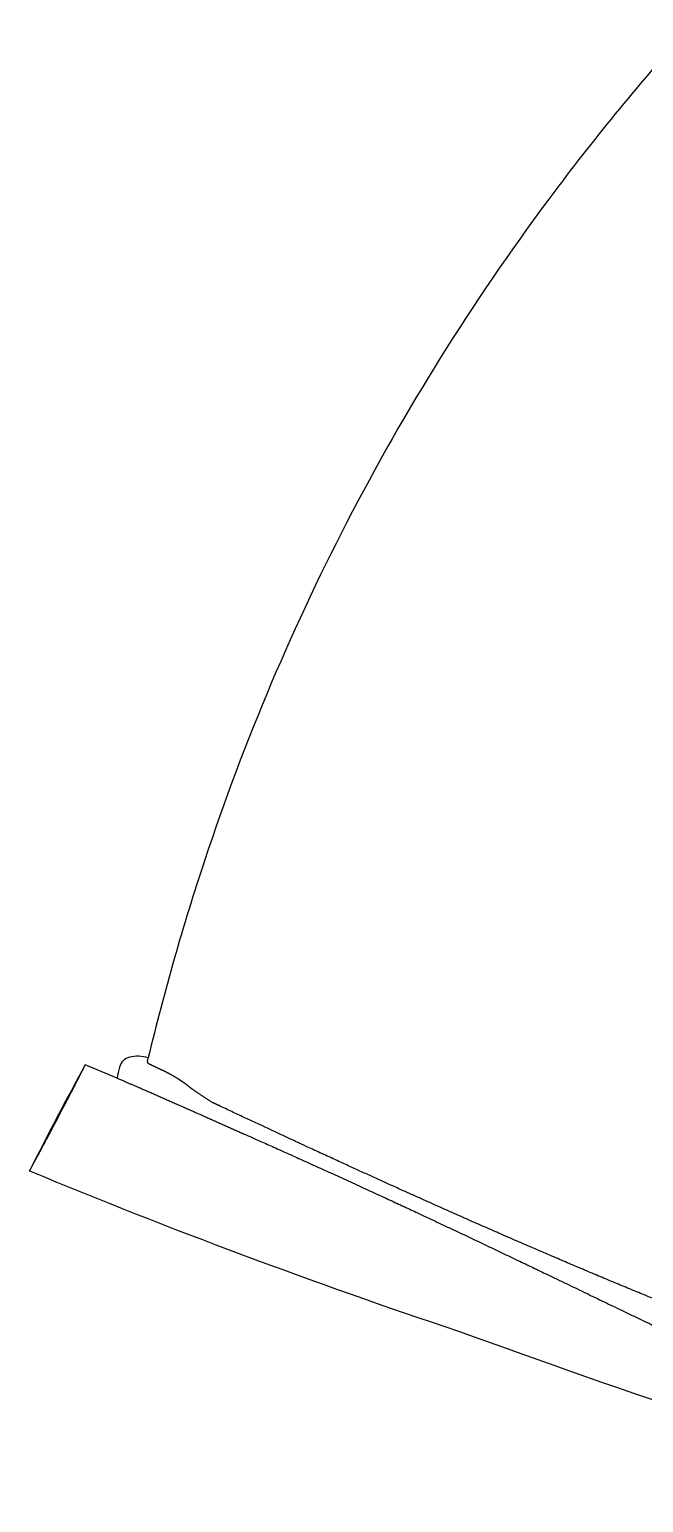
# Model space of a CAD drawing. Extents: x 68243 to 108563, y 14962 to 43474.
# Drawn here: x 91794 to 92051, y 32959 to 33575 of the extents above; entities that cross this region are included whole.
import ezdxf

# ---------------------------------------------------------------- set-up
doc = ezdxf.new("R2010")
doc.units = 0
doc.header["$LTSCALE"] = 1000
doc.header["$MEASUREMENT"] = 0
doc.layers.add('A-立面看线', color=7, linetype='Continuous')

# ---------------------------------------------------------------- blocks, each defined once
blk = doc.blocks.new('*U70')
at = {"color": 0, "ltscale": 50}
for p, q in [((841.1198998756954, 123.446735335252), (840.985525594584, 123.2329783448367)), ((841.2538093073435, 123.6607838409982), (841.1198998756954, 123.446735335252)), ((841.3872532574969, 123.8751228517358), (841.2538093073435, 123.6607838409982)), ((841.5202310950735, 124.0897513516829), (841.3872532574969, 123.8751228517358)), ((841.65274219395, 124.3046683299763), (841.5202310950735, 124.0897513516829)), ((841.784785924985, 124.5198727721145), (841.65274219395, 124.3046683299763)), ((841.9163616679562, 124.7353636596526), (841.784785924985, 124.5198727721145)), ((842.0474687990136, 124.9511399760377), (841.9163616679562, 124.7353636596526)), ((842.1781067013872, 125.1672007024608), (842.0474687990136, 124.9511399760377)), ((842.3082747557746, 125.3835448167665), (842.1781067013872, 125.1672007024608)), ((842.4379723485599, 125.600171300408), (842.3082747557746, 125.3835448167665)), ((836.8234182651831, 117.1008736682852), (836.7447147506573, 116.9950031490735)), ((836.9019373286392, 117.2068810585188), (836.8234182651831, 117.1008736682852)), ((836.9802717031816, 117.3130249962269), (836.9019373286392, 117.2068810585188)), ((837.0584211525747, 117.4193051618204), (836.9802717031816, 117.3130249962269)), ((837.136385438238, 117.5257212327706), (837.0584211525747, 117.4193051618204)), ((837.2141643245232, 117.6322728848318), (837.136385438238, 117.5257212327706)), ((837.2917575760002, 117.7389597975562), (837.2141643245232, 117.6322728848318)), ((837.3691649563098, 117.8457816456503), (837.2917575760002, 117.7389597975562)), ((837.4463862314533, 117.952738107444), (837.3691649563098, 117.8457816456503)), ((837.5234211693532, 118.0598288554902), (837.4463862314533, 117.952738107444)), ((837.6002695337866, 118.1670535668964), (837.5234211693532, 118.0598288554902)), ((837.6769310914788, 118.2744119183335), (837.6002695337866, 118.1670535668964)), ((837.7534056122604, 118.3819035811321), (837.6769310914788, 118.2744119183335)), ((837.829692863721, 118.4895282308862), (837.7534056122604, 118.3819035811321)), ((837.9057926128771, 118.5972855423752), (837.829692863721, 118.4895282308862)), ((837.9817046306271, 118.7051751871622), (837.9057926128771, 118.5972855423752)), ((838.0574286869523, 118.8131968384114), (837.9817046306271, 118.7051751871622)), ((838.2014148557591, 119.0206009889516), (838.0574286859628, 118.813196839561)), ((838.344949958997, 119.2283175588382), (838.2014148557591, 119.0206009889516)), ((838.4880333180972, 119.4363455648854), (838.344949958997, 119.2283175588382)), ((838.6306642572308, 119.6446840240096), (838.4880333180972, 119.4363455648854)), ((838.7728421038282, 119.8533319538983), (838.6306642572308, 119.6446840240096)), ((838.914566184043, 120.0622883694741), (838.7728421038282, 119.8533319538983)), ((839.0558358306753, 120.2715522834915), (838.914566184043, 120.0622883694741)), ((839.1966503755393, 120.4811227080208), (839.0558358306753, 120.2715522834915)), ((839.3370091540855, 120.6909986523533), (839.1966503755393, 120.4811227080208)), ((839.4769115042545, 120.9011791253724), (839.3370091540855, 120.6909986523533)), ((839.6163567633448, 121.1116631359764), (839.4769115042545, 120.9011791253724)), ((839.7553442746757, 121.3224496884213), (839.6163567633448, 121.1116631359764)), ((839.8938733797513, 121.5335377865558), (839.7553442746757, 121.3224496884213)), ((840.0319434266748, 121.7449264365277), (839.8938733797513, 121.5335377865558)), ((840.1695537614978, 121.9566146368597), (840.0319434266748, 121.7449264365277)), ((840.3067037351302, 122.1686013902508), (840.1695537614978, 121.9566146368597)), ((840.4433927013579, 122.3808856939431), (840.3067037351302, 122.1686013902508)), ((840.5796200112636, 122.5934665457607), (840.4433927013579, 122.3808856939431)), ((840.715385024756, 122.8063429415633), (840.5796200112636, 122.5934665457607)), ((840.8506870982055, 123.0195138771523), (840.715385024756, 122.8063429415633)), ((840.985525594584, 123.2329783448367), (840.8506870982055, 123.0195138771523)), ((835.6236328582709, 115.5273662353429), (835.5421915255502, 115.4235870499979)), ((835.7048933757469, 115.6312870617257), (835.6236328582709, 115.5273662353429)), ((835.785972834803, 115.7353492130351), (835.7048933757469, 115.6312870617257)), ((835.8668709873, 115.839552373669), (835.785972834803, 115.7353492130351)), ((835.9475875890748, 115.9438962286658), (835.8668709873, 115.839552373669)), ((836.0281223957845, 116.048380461827), (835.9475875890748, 115.9438962286658)), ((836.108475162524, 116.1530047549168), (836.0281223957845, 116.048380461827)), ((836.1886456458524, 116.2577687928278), (836.108475162524, 116.1530047549168)), ((836.268633603142, 116.3626722562476), (836.1886456458524, 116.2577687928278)), ((836.3484387908047, 116.4677148285409), (836.268633603142, 116.3626722562476)), ((836.4280609680591, 116.5728961896821), (836.3484387908047, 116.4677148285409)), ((836.5074998931814, 116.6782160214498), (836.4280609680591, 116.5728961896821)), ((836.5867553254866, 116.7836740057828), (836.5074998931814, 116.6782160214498)), ((836.6658270247772, 116.8892698216368), (836.5867553254866, 116.7836740057828)), ((836.7447147506573, 116.9950031490735), (836.6658270247772, 116.8892698216368)), ((826.0050112156277, 98.62181144783972), (826.0849336302927, 98.78867460061156)), ((826.0849336302927, 98.78867460061156), (826.1648800261391, 98.95552626426797)), ((826.1648800261391, 98.95552626426797), (826.2448504026088, 99.122366435593)), ((826.2448504026088, 99.122366435593), (826.3248447567003, 99.2891951118363)), ((826.3248447567003, 99.2891951118363), (826.4048630880206, 99.4560122883122)), ((826.4048630880206, 99.4560122883122), (826.4849053937796, 99.62281796360912)), ((826.4849053937796, 99.62281796360912), (826.5649716729895, 99.78961213339062)), ((826.5649716729895, 99.78961213339062), (826.6450619240386, 99.95639479332021)), ((826.6450619240386, 99.95639479332021), (826.7251761449843, 100.1231659399928)), ((826.7251761449843, 100.1231659399928), (826.805314334837, 100.2899255705706)), ((826.805314334837, 100.2899255705706), (826.8854764901589, 100.4566736830311)), ((826.8854764901589, 100.4566736830311), (826.9656626118449, 100.6234102702438)), ((826.9656626118449, 100.6234102702438), (827.045872696408, 100.7901353328343)), ((827.045872696408, 100.7901353328343), (827.126106742262, 100.9568488640798)), ((827.126106742262, 100.9568488640798), (827.2063647488903, 101.1235508632963)), ((827.2063647488903, 101.1235508632963), (827.2866467133172, 101.2902413253614)), ((827.2866467133172, 101.2902413253614), (827.3669526344056, 101.4569202465937)), ((827.3669526344056, 101.4569202465937), (827.447282511559, 101.623587624912)), ((827.447282511559, 101.623587624912), (827.5276363407283, 101.790243455267)), ((827.5276363407283, 101.790243455267), (827.6080141229686, 101.9568877366546)), ((827.6080141229686, 101.9568877366546), (827.6884158545017, 102.1235204614932)), ((827.6884158545017, 102.1235204614932), (827.7688415347475, 102.2901416308159)), ((827.7688415347475, 102.2901416308159), (827.8492911620324, 102.4567512383364)), ((827.8492911620324, 102.4567512383364), (827.9297647338499, 102.6233492832253)), ((827.9297647338499, 102.6233492832253), (828.0102622497034, 102.7899357577844)), ((828.0102622497034, 102.7899357577844), (828.0907837074628, 102.9565106628288)), ((828.0907837074628, 102.9565106628288), (828.1713291047417, 103.1230739931489)), ((828.1713291047417, 103.1230739931489), (828.2518984399685, 103.289625744801)), ((828.2518984399685, 103.289625744801), (828.3324917138198, 103.4561659148312)), ((828.3324917138198, 103.4561659148312), (828.4131089220282, 103.6226945001981)), ((828.4131089220282, 103.6226945001981), (828.4937500631095, 103.7892114971619)), ((828.4937500631095, 103.7892114971619), (828.5744151370654, 103.9557169014297))]:
    blk.add_line(p, q, dxfattribs=at)
at = {"color": 0}
for centre, radius, start, end in [((-3112.480451312898, 1703.488564761094), 4310.73674250683, 339.9877874003585, 342.990385005515), ((1080.56296050355, 1093.665667362271), 1031.719500218299, 228.2452310027533, 233.1017009144775), ((1047.270688791943, 1048.422723670083), 975.5501922498944, 233.0699979762722, 251.7211391460009), ((-1646.44690966616, 1092.013141433075), 2724.937285623494, 337.4935282300668, 341.5196994788153), ((1067.05208686753, 1106.956584883977), 1037.334875602237, 251.6976887215237, 256.4287512948219), ((837.5299948600805, 94.31948647662648), 14.53319179338563, 162.9311948976342, 193.9883363290328), ((828.9341039925021, 92.03833719842078), 5.64243428640445, 192.6105968953515, 255.8854984116924), ((835.5440952494737, 112.6695689361077), 27.29760034230421, 252.9892185774667, 262.8752966408809), ((2818.70010380331, -763.7229012831522), 2160.478662716279, 156.8518518440216, 157.2345853043703), ((1536.153053514772, 1368.119103199489), 1477.406072058606, 241.2938757270941, 243.2401928075086)]:
    blk.add_arc(centre, radius, start, end, dxfattribs=at)
at = {"color": 0, "ltscale": 50}
blk.add_open_spline([(832.1583926032799, 85.58274553358206), (835.3298134837223, 92.9835906054359), (840.4803001191758, 104.8406718515034), (846.3431381565097, 118.0889397216379), (851.7888590318071, 130.3097553829866), (857.4983116438434, 143.1339456552087), (867.7066392313191, 165.9428637937672), (881.2350869535385, 195.5447376660013), (892.1198717205589, 218.8524701377246), (901.8317294603912, 239.410767285226), (911.6523251008839, 259.9676901077401), (919.6085189830337, 276.5051886934016), (926.6589459681745, 291.1269614845733), (933.703652060376, 305.7514902789408), (940.6235146555318, 320.1783069778394), (947.7966366130076, 335.2393656548011), (955.277644266891, 351.165507852973), (962.0244767613822, 365.8486061821823), (967.8779952280092, 378.9178555421531), (973.1712105350634, 391.1221792832293), (977.8540560087931, 402.3275245100158), (981.9877321607346, 412.6757291878093), (985.359417528949, 421.5728847770079), (988.1829969413811, 429.4097056392202), (990.7108895932724, 436.8616634899154), (992.957218008678, 443.9359301742661), (994.9509086204998, 450.7559728103661), (996.6749940098416, 457.2305020657732), (997.9946465998582, 462.7740697149711), (999.1327444040908, 468.0432758527168), (1000.218079190669, 473.9308239115999), (1001.051716578317, 479.5683660284849), (1001.64889550107, 484.9553409314176), (1002.021424162767, 490.2596309362052), (1002.163774166751, 495.4437121410883), (1002.045271404841, 501.7093612918543), (1001.484193441691, 507.7742200907815), (1000.644289398428, 513.6209034662606), (999.3974595771433, 519.1627789863924), (998.8088139413521, 521.259398201837)], degree=2, knots=[1.159656133122845, 1.159656133122845, 1.159656133122845, 2, 3, 4, 5, 6, 7, 8, 9, 10, 11, 12, 13, 14, 15, 16, 17, 18, 19, 20, 21, 22, 23, 24, 25, 26, 27, 28, 29, 30, 31, 32, 33, 34, 35, 36, 37, 38, 39, 39, 39], dxfattribs=at)
for points in [[(970.3957627337695, 441.7377648299444), (970.3499570223794, 441.5566976460468), (969.0759679174171, 436.5455444181789), (966.9013190696387, 428.6648099845188), (965.1088546015126, 422.4422938413627), (962.4596726036434, 413.6010725727465), (959.4257757938976, 404.0544046666473), (956.8480463361902, 396.212200120237), (952.7152636604478, 384.0231088828514), (946.7327798597871, 367.2824859731627), (940.2440311375576, 349.900854502026), (933.5086812231875, 332.5113236939433), (926.361933380229, 314.6005798028855), (918.5899493940105, 295.6526037121002), (910.4501849891349, 276.2795325369225), (901.9777039403962, 256.5365009859088), (893.2075908571878, 236.4786427955551), (884.1749402373316, 216.161092487353), (874.9148509201495, 195.6389869535487), (865.4624394942275, 174.9674564706729), (852.2298214240363, 146.3769517922337), (843.6642024887733, 128.2009187415242)], [(843.6642024887733, 128.2009187415242), (843.0513366295745, 126.9004324390116), (842.4379723481907, 125.6001713009173)], [(835.5421910126279, 115.4235863987269), (835.2964345812652, 115.1108094937081), (834.8155686257342, 114.4771323741879), (834.3151791445453, 113.7919995238917), (833.8268018788222, 113.09826992538), (833.3499066715303, 112.3965477116435), (832.8839631984283, 111.6874372408784), (832.4284410152541, 110.9715428102936), (831.9450988633653, 110.1883642036555), (831.451081718049, 109.3603441249143), (830.9824056480757, 108.5498054083146), (830.388751305014, 107.4908572646527), (829.8049075543495, 106.3981995258073), (829.0640014002201, 104.9684729869186), (828.57774037528, 103.9625966394087)], [(826.0050112148856, 98.62181144670467), (825.971565649701, 98.6024738544802), (825.9059314272054, 98.56738695976674), (825.8375563037353, 98.53398020783789), (825.7685190425491, 98.50338412536075), (825.6987571268073, 98.47558422748989), (825.6282068164801, 98.45056585360726), (825.5568063767478, 98.4283145161462), (825.4844937359048, 98.40881576859101), (825.4112056843896, 98.39205448352732), (825.33687968308, 98.378015804803), (825.2614531191502, 98.36668475682382), (825.1848633375557, 98.35804630025814), (825.107047631529, 98.35208533292462), (825.0479534567221, 98.34961684398877), (824.9853520766192, 98.34806857438525), (824.9036919616319, 98.34890251149773), (824.823373819705, 98.35215114717721), (824.7610406125095, 98.35657142760465), (824.6976306254255, 98.36201131192502), (824.6120837186354, 98.37180663103936), (824.5471803502733, 98.38101440233004), (824.4810268068795, 98.39128023653757), (824.391736926762, 98.40742563265667), (824.2803332476942, 98.43075385337579), (824.2287348037462, 98.44235057625338), (823.6369470820937, 98.58526742996764)]]:
    blk.add_open_spline(points, degree=2, dxfattribs=at)
at = {"color": 0}
for points in [[(870.9490730421621, 48.94043216246064), (870.9491908299842, 48.94199506593577), (870.9439180968529, 48.94724847594625), (870.9222126488748, 48.96396291215206), (870.8705264765649, 48.99721617231262), (870.7906314202792, 49.0455572463834), (870.6102109721214, 49.15092843942693), (870.2919984462933, 49.33083685177553), (869.6039179514701, 49.71310911593901), (868.4381307169824, 50.35029566896264), (866.9892273870882, 51.13564430721453), (864.3662788862803, 52.54947609745432), (859.6919906527419, 55.0527301980328), (854.5429059704202, 57.7929863538011), (848.8043096055808, 60.82731699215947), (844.4625421843302, 63.09687837338424), (839.3060706016822, 65.78448577532254), (834.0924811253353, 68.47446921048686), (832.2485516846773, 69.42307141238416), (830.5663722498193, 70.28515230913763), (829.1054476772406, 71.02979531024175), (828.1596247692723, 71.50746677047573), (827.6470609574098, 71.76443783575087), (827.2232808577901, 71.97466075433476), (826.8957584894415, 72.13435892884445), (826.7070223196024, 72.22298425468034), (826.6218881981149, 72.26145975277177), (826.5736225950495, 72.2814920903038), (826.5522530638482, 72.2896134659095), (826.5385558340022, 72.29380353161832), (826.5294292791768, 72.29387822415447)], [(871.1337563861161, 49.38068788620876), (871.0414147155898, 49.16056002254481), (870.9490730421621, 48.94043216246064)]]:
    blk.add_open_spline(points, degree=2, dxfattribs=at)

msp = doc.modelspace()

# ---------------------------------------------------------------- block references
at = {"layer": 'A-立面看线', "rotation": 270}
msp.add_blockref('*U70', (91744.9809934143, 33968.96342505788), dxfattribs=at)

doc.saveas('drawing.dxf')
